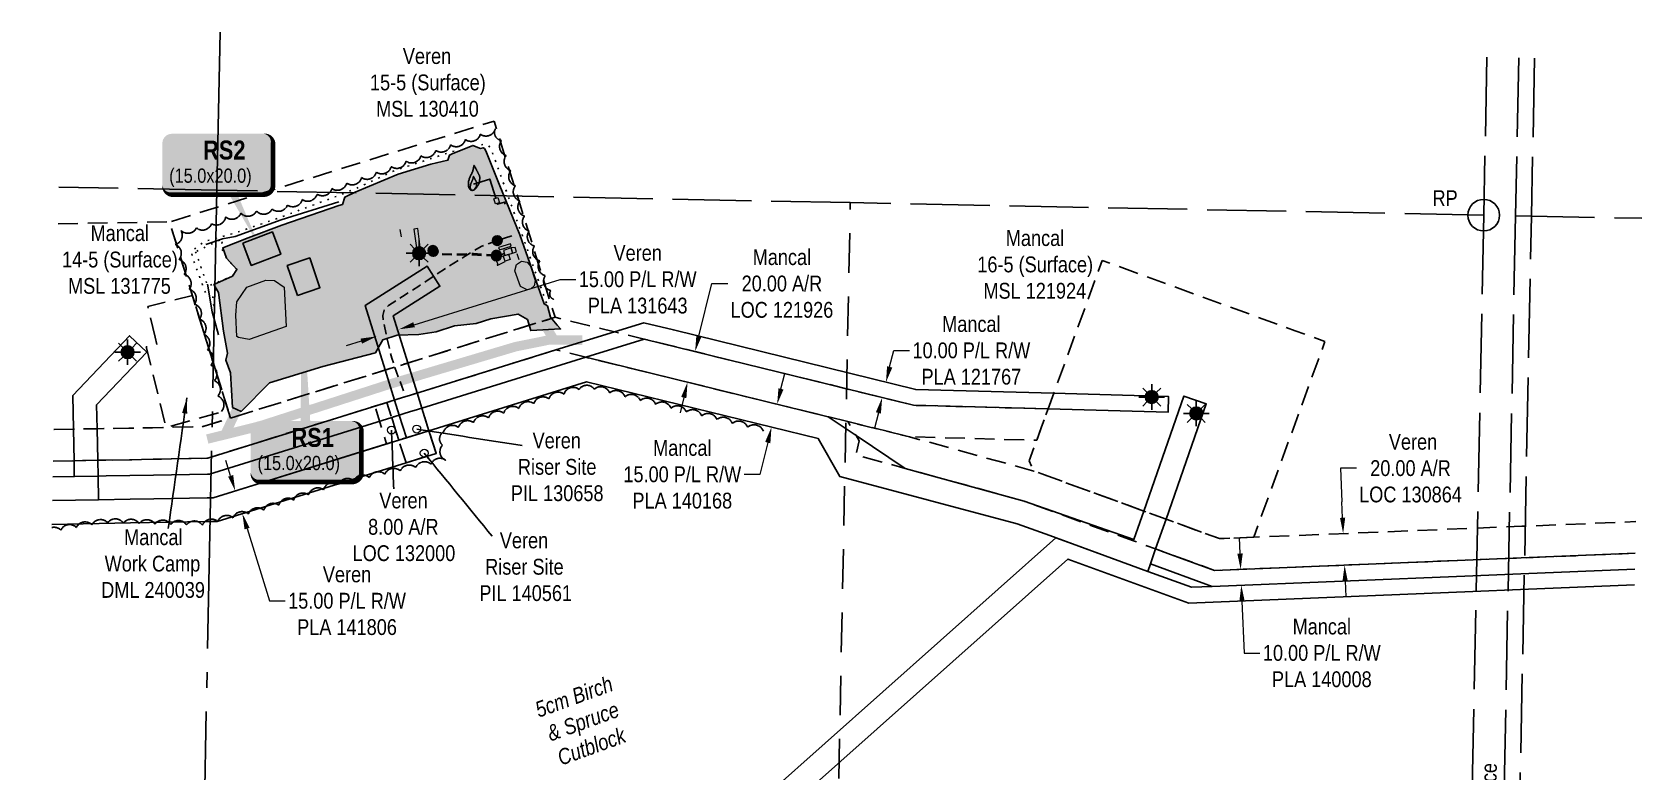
# Model space of a CAD drawing. Extents: x 408635 to 411391, y 6060272 to 6061391.
# Drawn here: x 408635 to 409653, y 6060923 to 6061391 of the extents above; entities that cross this region are included whole.
import ezdxf
from ezdxf.enums import TextEntityAlignment as Align

# ---------------------------------------------------------------- set-up
doc = ezdxf.new("R2010")
doc.units = 0
doc.header["$LTSCALE"] = 5
doc.header["$PDSIZE"] = 0.5
for name, pattern in [('0', [1, 1, 0]), ('foc-ACCESSROAD', [3.75, 2.5, -1.25]), ('foc-LSD', [8, 5, -3]), ('foc-QUARTERLINE', [33, 25, -3, 2, -3]), ('foc-TOPO', [1, 0.2, -0.8]), ('foc-UNSURVEYED', [12.5, 10, -2.5]), ('UG_PIPE', [1.875, 1.25, -0.625])]:
    doc.linetypes.add(name, pattern=pattern)
doc.layers.get('Defpoints').update_dxf_attribs({"color": 9})
for name, color, linetype in [('35', 37, 'Continuous'), ('AS-PIPE-UG', 44, 'UG_PIPE'), ('AS-ROADS', 254, 'Continuous'), ('AS-SYMBOL', 7, 'Continuous'), ('C-AR', 13, 'foc-ACCESSROAD'), ('C-RW', 13, 'Continuous'), ('C-WS', 13, 'foc-ACCESSROAD'), ('C-WS-S', 8, 'Continuous'), ('CG-NOTES', 7, 'Continuous'), ('F-AR', 190, 'foc-ACCESSROAD'), ('F-RW', 190, 'Continuous'), ('F-WS', 190, 'foc-ACCESSROAD'), ('F-WS-S', 8, 'Continuous'), ('L-ROAD-T', 7, 'Continuous'), ('L-SECQ', 8, 'foc-QUARTERLINE'), ('L-SECTION-LSD', 7, 'foc-LSD'), ('L-USEC', 7, 'foc-UNSURVEYED'), ('P-TEMP-BLOCKS', 250, 'Continuous'), ('P-TEMP-H', 41, 'Continuous'), ('P-TEMP_WORKSPACE', 46, 'Continuous'), ('T-BUSH', 110, '0'), ('T-BUSH-T', 110, 'Continuous'), ('T-GENERAL', 48, 'foc-TOPO'), ('T-LOW-AREA', 48, 'foc-TOPO'), ('T-SLOPE', 48, 'Continuous')]:
    doc.layers.add(name, color=color, linetype=linetype)
for name, color, linetype, lineweight in [('AS-GENERAL', 48, 'Continuous', 18), ('C-AR-T', 13, 'Continuous', 9), ('C-RW-T', 13, 'Continuous', 9), ('C-WS-T', 13, 'Continuous', 9), ('F-AR-T', 190, 'Continuous', 9), ('F-RW-T', 190, 'Continuous', 9), ('F-WS-T', 190, 'Continuous', 9)]:
    doc.layers.add(name, color=color, linetype=linetype, lineweight=lineweight)
doc.layers.add('AS-PIPE-AG', color=7, linetype='Continuous', true_color=0x7d00fa)
doc.styles.add('80', font='ARIALN.TTF', dxfattribs={"height": 10})
doc.styles.add('80CG', font='ARIALN.TTF', dxfattribs={"height": 10})
doc.styles.add('80L', font='ARIALN.TTF', dxfattribs={"height": 10})
doc.styles.add('BOLD', font='ARIALNB.TTF')
doc.dimstyles.new('Compass 5 000', dxfattribs={"dimscale": 5, "dimtxt": 9, "dimasz": 2, "dimexe": 0.2, "dimexo": 0.0625, "dimgap": 0.5, "dimtad": 0, "dimtih": 1, "dimtoh": 1, "dimzin": 0, "dimdsep": 46, "dimtxsty": '80CG', "dimcen": 0.1, "dimse1": 1, "dimse2": 1, "dimclrd": 256, "dimclrt": 256, "dimaunit": 1, "dimadec": 4, "dimazin": 0, "dimtfac": 0.06, "dimtofl": 0, "dimtmove": 0, "dimatfit": 1, "dimfxl": 0.2, "dimtolj": 1, "dimtzin": 0, "dimlwd": -1, "dimarcsym": 0})

# ---------------------------------------------------------------- blocks, each defined once
blk = doc.blocks.new('*D466')
at = {"layer": 'C-RW-T', "transparency": 16777216}
for p, q in [((408876.4, 6061206.3), (408968.7, 6061235)), ((408968.7, 6061235), (408978.7, 6061235)), ((408843, 6061195.9), (408833.5, 6061193))]:
    blk.add_line(p, q, dxfattribs=at)
for points in [[(408842.5, 6061197.5), (408843.5, 6061194.3), (408852.6, 6061198.9)], [(408875.9, 6061207.9), (408876.9, 6061204.7), (408866.9, 6061203.4)]]:
    blk.add_solid(points, dxfattribs=at)
at = {"layer": 'Defpoints', "color": 0, "transparency": 16777216}
for p in [(408866.9, 6061203.4), (408855.1, 6061190.8), (408869.4, 6061195.3)]:
    blk.add_point(p, dxfattribs=at)
at = {"layer": 'C-RW-T', "transparency": 16777216, "insert": (409017.8, 6061235), "char_height": 10, "attachment_point": 5, "style": '80CG'}
blk.add_mtext('\\A1;Veren\\P15.00 P/L R/W\\PPLA 131643', dxfattribs=at)
blk = doc.blocks.new('*D467')
at = {"layer": 'C-RW-T', "transparency": 16777216}
for p, q in [((408760.4, 6061110.7), (408757.4, 6061120.3)), ((408770.8, 6061077.3), (408784.9, 6061031.6)), ((408784.9, 6061031.6), (408794.9, 6061031.6))]:
    blk.add_line(p, q, dxfattribs=at)
for points in [[(408762, 6061111.2), (408758.8, 6061110.2), (408763.3, 6061101.2)], [(408772.4, 6061077.8), (408769.2, 6061076.8), (408767.8, 6061086.8)]]:
    blk.add_solid(points, dxfattribs=at)
at = {"layer": 'Defpoints', "color": 0, "transparency": 16777216}
for p in [(408778.2, 6061105.8), (408782.7, 6061091.5), (408767.8, 6061086.8)]:
    blk.add_point(p, dxfattribs=at)
at = {"layer": 'C-RW-T', "transparency": 16777216, "insert": (408834, 6061031.6), "char_height": 10, "attachment_point": 5, "style": '80CG'}
blk.add_mtext('\\A1;Veren\\P15.00 P/L R/W\\PPLA 141806', dxfattribs=at)
blk = doc.blocks.new('*D468')
at = {"layer": 'C-WS-T', "transparency": 16777216}
for p, q in [((409472.3, 6061115.5), (409462.3, 6061115.5)), ((409462.3, 6061115.5), (409463.1, 6061094.2)), ((409463.5, 6061084.2), (409463.1, 6061094.2)), ((409465.2, 6061044.2), (409465.6, 6061034.2))]:
    blk.add_line(p, q, dxfattribs=at)
for points in [[(409465.2, 6061084.2), (409461.9, 6061084.1), (409463.9, 6061074.2)], [(409466.8, 6061044.3), (409463.5, 6061044.1), (409464.8, 6061054.2)]]:
    blk.add_solid(points, dxfattribs=at)
at = {"layer": 'Defpoints', "color": 0, "transparency": 16777216}
for p in [(409463.9, 6061074.2), (409483.2, 6061075), (409484, 6061055)]:
    blk.add_point(p, dxfattribs=at)
at = {"layer": 'C-WS-T', "transparency": 16777216, "insert": (409506.5, 6061115.5), "char_height": 10, "attachment_point": 5, "style": '80CG'}
blk.add_mtext('\\A1;{\\fArial Narrow|b1|i0|c0|p34; }Veren\\P20.00 A/R\\PLOC 130864', dxfattribs=at)
blk = doc.blocks.new('*D477')
at = {"layer": 'Defpoints', "color": 0, "transparency": 16777216}
for p in [(409049.3, 6061169.9), (409139, 6061168.4), (409134.2, 6061149)]:
    blk.add_point(p, dxfattribs=at)
at = {"layer": 'F-AR-T', "transparency": 16777216}
for p, q in [((409056.5, 6061199), (409064.7, 6061232.3)), ((409064.7, 6061232.3), (409074.7, 6061232.3)), ((409046.9, 6061160.2), (409044.6, 6061150.5))]:
    blk.add_line(p, q, dxfattribs=at)
for points in [[(409054.9, 6061199.4), (409058.1, 6061198.6), (409054.1, 6061189.3)], [(409045.3, 6061160.6), (409048.6, 6061159.8), (409049.3, 6061169.9)]]:
    blk.add_solid(points, dxfattribs=at)
at = {"layer": 'F-AR-T', "transparency": 16777216, "insert": (409109, 6061232.3), "char_height": 10, "attachment_point": 5, "style": '80CG'}
blk.add_mtext('\\A1;Mancal\\P20.00 A/R\\PLOC 121926', dxfattribs=at)
blk = doc.blocks.new('*D478')
at = {"layer": 'Defpoints', "color": 0, "transparency": 16777216}
for p in [(409174.8, 6061169.9), (409184.3, 6061167.6), (409181.9, 6061157.9)]:
    blk.add_point(p, dxfattribs=at)
at = {"layer": 'F-AR-T', "transparency": 16777216}
for p, q in [((409177.1, 6061179.6), (409179.7, 6061190)), ((409179.7, 6061190), (409189.7, 6061190)), ((409170, 6061150.5), (409167.6, 6061140.8))]:
    blk.add_line(p, q, dxfattribs=at)
for points in [[(409175.5, 6061180), (409178.8, 6061179.2), (409174.8, 6061169.9)], [(409168.4, 6061150.9), (409171.6, 6061150.1), (409172.4, 6061160.2)]]:
    blk.add_solid(points, dxfattribs=at)
at = {"layer": 'F-AR-T', "transparency": 16777216, "insert": (409228.8, 6061190), "char_height": 10, "attachment_point": 5, "style": '80CG'}
blk.add_mtext('\\A1;Mancal\\P10.00 P/L R/W\\PPLA 121767', dxfattribs=at)
blk = doc.blocks.new('*D479')
at = {"layer": 'Defpoints', "color": 0, "transparency": 16777216}
for p in [(409422.4, 6061052.5), (409399.5, 6061041.5), (409422.8, 6061042.5)]:
    blk.add_point(p, dxfattribs=at)
at = {"layer": 'F-AR-T', "transparency": 16777216}
for p, q in [((409398.7, 6061061.5), (409398.3, 6061071.5)), ((409399.9, 6061031.5), (409401.3, 6060998.6)), ((409401.3, 6060998.6), (409411.3, 6060998.6))]:
    blk.add_line(p, q, dxfattribs=at)
for points in [[(409400.4, 6061061.6), (409397, 6061061.4), (409399.1, 6061051.5)], [(409401.6, 6061031.6), (409398.3, 6061031.5), (409399.5, 6061041.5)]]:
    blk.add_solid(points, dxfattribs=at)
at = {"layer": 'F-AR-T', "transparency": 16777216, "insert": (409450.4, 6060998.6), "char_height": 10, "attachment_point": 5, "style": '80CG'}
blk.add_mtext('\\A1;Mancal\\P10.00 P/L R/W\\PPLA 140008', dxfattribs=at)
blk = doc.blocks.new('*D507')
at = {"layer": 'Defpoints', "color": 0, "transparency": 16777216}
for p in [(409044.5, 6061171.1), (409041, 6061156.5), (409102.4, 6061141.5)]:
    blk.add_point(p, dxfattribs=at)
at = {"layer": 'F-RW-T', "transparency": 16777216}
for p, q in [((409108.4, 6061165.7), (409110.8, 6061175.4)), ((409100, 6061131.7), (409095.1, 6061111.6)), ((409095.1, 6061111.6), (409085.1, 6061111.6))]:
    blk.add_line(p, q, dxfattribs=at)
for points in [[(409106.8, 6061166.1), (409110, 6061165.3), (409106, 6061156)], [(409098.4, 6061132.1), (409101.7, 6061131.3), (409102.4, 6061141.5)]]:
    blk.add_solid(points, dxfattribs=at)
at = {"layer": 'F-RW-T', "transparency": 16777216, "insert": (409046, 6061111.6), "char_height": 10, "attachment_point": 5, "style": '80CG'}
blk.add_mtext('\\A1;Mancal\\P15.00 P/L R/W\\PPLA 140168', dxfattribs=at)
blk = doc.blocks.new('FLARE')
h = blk.add_hatch(color=255)
h.dxf.hatch_style = 1
h.paths.add_polyline_path([(0.16, 2.41, 0.114147), (0.13, 2.43), (0.11, 2.44, 0.261551), (0.01, 2.42), (0, 2.41, 0.131268), (-0.03, 2.37), (-0.04, 2.35, 0.041497), (-0.05, 2.33), (-0.05, 2.29, 0.015174), (-0.05, 2.29), (-0.06, 2.24, 0.004376), (-0.06, 2.24), (-0.07, 2.18), (-0.08, 2.11), (-0.09, 2.05), (-0.1, 1.98), (-0.12, 1.91), (-0.14, 1.83), (-0.17, 1.76), (-0.19, 1.68), (-0.22, 1.61), (-0.26, 1.53), (-0.29, 1.46), (-0.32, 1.39), (-0.36, 1.32), (-0.39, 1.25, 0.000505), (-0.39, 1.25), (-0.43, 1.18, 0.002398), (-0.43, 1.18), (-0.46, 1.1, 0.004177), (-0.46, 1.1), (-0.5, 1.03, 0.005735), (-0.5, 1.03), (-0.53, 0.95, 0.006994), (-0.53, 0.95), (-0.56, 0.87, 0.00791), (-0.57, 0.87), (-0.6, 0.78, 0.008323), (-0.6, 0.78), (-0.63, 0.69, 0.008095), (-0.63, 0.68), (-0.66, 0.59, 0.008067), (-0.66, 0.59), (-0.68, 0.49, 0.008387), (-0.68, 0.49), (-0.7, 0.39, 0.009056), (-0.71, 0.38), (-0.72, 0.28, 0.010123), (-0.72, 0.28), (-0.74, 0.18, 0.011689), (-0.74, 0.18), (-0.75, 0.08, 0.013925), (-0.75, 0.08), (-0.75, -0.02, 0.016488), (-0.75, -0.02), (-0.75, -0.11, 0.017255), (-0.75, -0.12), (-0.74, -0.2, 0.01735), (-0.74, -0.2), (-0.73, -0.28, 0.017311), (-0.73, -0.29), (-0.71, -0.36, 0.01715), (-0.71, -0.36), (-0.69, -0.43, 0.016886), (-0.69, -0.44), (-0.66, -0.5, 0.016546), (-0.66, -0.5), (-0.63, -0.56, 0.016164), (-0.63, -0.56), (-0.6, -0.61, 0.016329), (-0.6, -0.62), (-0.57, -0.66, 0.018828), (-0.57, -0.67), (-0.54, -0.71, 0.022087), (-0.53, -0.71), (-0.5, -0.75, 0.025345), (-0.49, -0.76), (-0.46, -0.78, 0.028234), (-0.45, -0.79), (-0.42, -0.82, 0.030298), (-0.41, -0.82), (-0.37, -0.84, 0.031129), (-0.36, -0.85), (-0.32, -0.86, 0.030544), (-0.31, -0.87), (-0.27, -0.88, 0.028465), (-0.26, -0.88), (-0.22, -0.89, 0.025311), (-0.21, -0.89), (-0.16, -0.89, 0.02283), (-0.15, -0.89), (-0.11, -0.89, 0.021226), (-0.1, -0.89), (-0.05, -0.88, 0.020401), (-0.04, -0.88), (0, -0.87, 0.020299), (0.01, -0.87), (0.05, -0.85, 0.020911), (0.06, -0.85), (0.11, -0.83, 0.022277), (0.11, -0.83), (0.15, -0.81, 0.023712), (0.16, -0.8), (0.2, -0.78, 0.022408), (0.21, -0.78), (0.24, -0.75, 0.01993), (0.25, -0.74), (0.28, -0.72, 0.017146), (0.28, -0.71), (0.31, -0.68, 0.014211), (0.32, -0.68), (0.35, -0.64, 0.011221), (0.35, -0.64), (0.37, -0.61, 0.008212), (0.38, -0.61), (0.4, -0.57, 0.005172), (0.4, -0.57), (0.42, -0.54, 0.002523), (0.43, -0.54), (0.45, -0.5, 0.001671), (0.45, -0.5), (0.47, -0.47, 0.001229), (0.47, -0.47), (0.49, -0.44, 0.00075), (0.49, -0.44), (0.51, -0.41, 0.00026), (0.51, -0.41), (0.54, -0.37), (0.56, -0.34), (0.58, -0.3), (0.61, -0.27), (0.63, -0.23, 0.001311), (0.63, -0.23), (0.66, -0.19, 0.003726), (0.66, -0.19), (0.69, -0.15, 0.006065), (0.69, -0.14), (0.72, -0.1, 0.008452), (0.72, -0.1), (0.74, -0.05, 0.010991), (0.75, -0.05), (0.77, 0, 0.013767), (0.77, 0), (0.79, 0.05, 0.016839), (0.8, 0.05), (0.81, 0.1, 0.019104), (0.82, 0.11), (0.83, 0.15, 0.016987), (0.83, 0.16), (0.84, 0.21, 0.013636), (0.84, 0.21), (0.85, 0.26, 0.010244), (0.85, 0.27), (0.86, 0.31, 0.006846), (0.86, 0.32), (0.86, 0.37, 0.003419), (0.86, 0.37), (0.86, 0.41), (0.87, 0.46), (0.87, 0.5), (0.88, 0.54), (0.88, 0.59), (0.89, 0.63, 0.001278), (0.89, 0.63), (0.89, 0.67, 0.004735), (0.89, 0.67), (0.9, 0.71, 0.008354), (0.9, 0.72), (0.9, 0.76, 0.012059), (0.9, 0.76), (0.9, 0.8, 0.015712), (0.9, 0.81), (0.9, 0.85, 0.018457), (0.9, 0.85), (0.9, 0.89, 0.018102), (0.9, 0.9), (0.89, 0.94, 0.016533), (0.89, 0.95), (0.88, 0.99, 0.014576), (0.88, 0.99), (0.87, 1.03, 0.012435), (0.86, 1.04), (0.85, 1.08, 0.010283), (0.85, 1.09), (0.83, 1.13, 0.00824), (0.83, 1.13), (0.81, 1.18, 0.00638), (0.81, 1.18), (0.78, 1.23, 0.004735), (0.78, 1.23), (0.76, 1.29, 0.003388), (0.75, 1.29), (0.73, 1.34, 0.002345), (0.73, 1.34), (0.7, 1.4, 0.001492), (0.7, 1.4), (0.67, 1.46, 0.000746), (0.67, 1.46), (0.63, 1.51), (0.6, 1.57), (0.57, 1.62), (0.55, 1.68), (0.52, 1.73), (0.49, 1.78), (0.47, 1.83), (0.45, 1.87), (0.42, 1.92), (0.4, 1.97), (0.38, 2.02), (0.35, 2.08, 0.000332), (0.35, 2.08), (0.33, 2.13, 0.001849), (0.33, 2.13), (0.3, 2.19, 0.0038), (0.3, 2.19), (0.27, 2.24, 0.006473), (0.27, 2.24), (0.25, 2.29, 0.010865), (0.24, 2.3), (0.22, 2.34, 0.019524), (0.22, 2.34), (0.19, 2.38, 0.041077), (0.18, 2.39)])
at = {"color": 13, "flags": 128}
for points in [[(0.11, -0.72), (0.07, -0.74), (0.03, -0.76), (-0.02, -0.77), (-0.07, -0.78), (-0.11, -0.79), (-0.16, -0.79), (-0.2, -0.79), (-0.25, -0.78), (-0.29, -0.77), (-0.32, -0.76), (-0.36, -0.74), (-0.4, -0.71), (-0.43, -0.68), (-0.46, -0.65), (-0.49, -0.61), (-0.52, -0.56), (-0.54, -0.51), (-0.57, -0.46), (-0.59, -0.4), (-0.61, -0.33), (-0.63, -0.26), (-0.64, -0.19), (-0.65, -0.11), (-0.65, -0.02), (-0.65, 0.07), (-0.64, 0.17), (-0.63, 0.27), (-0.61, 0.36), (-0.58, 0.46), (-0.56, 0.56), (-0.53, 0.66), (-0.5, 0.75), (-0.47, 0.83), (-0.44, 0.91), (-0.41, 0.99), (-0.37, 1.06), (-0.34, 1.13), (-0.3, 1.2), (-0.27, 1.27), (-0.23, 1.34), (-0.2, 1.42), (-0.16, 1.49), (-0.13, 1.57), (-0.1, 1.65), (-0.07, 1.73), (-0.04, 1.8), (-0.02, 1.88), (0, 1.96), (0.01, 2.03), (0.02, 2.1), (0.03, 2.17), (0.04, 2.22), (0.05, 2.27), (0.05, 2.31), (0.06, 2.34), (0.08, 2.35), (0.09, 2.34), (0.11, 2.32), (0.13, 2.29), (0.16, 2.25), (0.18, 2.2), (0.21, 2.14), (0.24, 2.09), (0.26, 2.03), (0.29, 1.98), (0.31, 1.93), (0.33, 1.88), (0.36, 1.83), (0.38, 1.78), (0.41, 1.73), (0.43, 1.68), (0.46, 1.63), (0.49, 1.58), (0.52, 1.52), (0.55, 1.47), (0.58, 1.41), (0.61, 1.35), (0.64, 1.3), (0.67, 1.24), (0.69, 1.19), (0.72, 1.14), (0.74, 1.09), (0.75, 1.05), (0.77, 1), (0.78, 0.96), (0.79, 0.92), (0.8, 0.88), (0.8, 0.84), (0.8, 0.8), (0.8, 0.76), (0.8, 0.72), (0.79, 0.68), (0.79, 0.64), (0.78, 0.6), (0.78, 0.56), (0.77, 0.51), (0.77, 0.47), (0.76, 0.42), (0.76, 0.37), (0.76, 0.33), (0.75, 0.28), (0.74, 0.23), (0.73, 0.18), (0.72, 0.13), (0.7, 0.09), (0.68, 0.04), (0.66, 0), (0.63, -0.05), (0.61, -0.09), (0.58, -0.13), (0.55, -0.17), (0.53, -0.21), (0.5, -0.25), (0.48, -0.28), (0.45, -0.32), (0.43, -0.35), (0.41, -0.38), (0.39, -0.42), (0.37, -0.45), (0.34, -0.48), (0.32, -0.51), (0.3, -0.55), (0.27, -0.58), (0.24, -0.61), (0.21, -0.64), (0.18, -0.67), (0.15, -0.7)], [(0.02, -0.75), (-0.01, -0.76), (-0.03, -0.77), (-0.05, -0.78), (-0.08, -0.78), (-0.11, -0.79), (-0.13, -0.79), (-0.16, -0.79), (-0.18, -0.78), (-0.2, -0.78), (-0.23, -0.77), (-0.25, -0.76), (-0.26, -0.74), (-0.28, -0.73), (-0.3, -0.71), (-0.32, -0.69), (-0.33, -0.66), (-0.35, -0.63), (-0.36, -0.6), (-0.37, -0.57), (-0.39, -0.53), (-0.4, -0.49), (-0.4, -0.45), (-0.41, -0.41), (-0.41, -0.36), (-0.41, -0.31), (-0.4, -0.25), (-0.39, -0.2), (-0.38, -0.14), (-0.37, -0.09), (-0.36, -0.03), (-0.34, 0.02), (-0.32, 0.07), (-0.31, 0.12), (-0.29, 0.16), (-0.27, 0.21), (-0.25, 0.25), (-0.23, 0.29), (-0.21, 0.33), (-0.19, 0.37), (-0.17, 0.41), (-0.15, 0.45), (-0.14, 0.49), (-0.12, 0.53), (-0.1, 0.58), (-0.08, 0.62), (-0.07, 0.66), (-0.06, 0.71), (-0.05, 0.75), (-0.04, 0.79), (-0.03, 0.83), (-0.03, 0.87), (-0.02, 0.9), (-0.02, 0.93), (-0.01, 0.95), (-0.01, 0.96), (0, 0.97), (0.01, 0.96), (0.02, 0.95), (0.03, 0.94), (0.04, 0.91), (0.06, 0.88), (0.07, 0.86), (0.09, 0.82), (0.1, 0.79), (0.12, 0.76), (0.13, 0.74), (0.14, 0.71), (0.16, 0.68), (0.17, 0.65), (0.18, 0.63), (0.2, 0.6), (0.21, 0.57), (0.23, 0.54), (0.25, 0.51), (0.26, 0.47), (0.28, 0.44), (0.3, 0.41), (0.31, 0.38), (0.33, 0.35), (0.34, 0.32), (0.36, 0.29), (0.37, 0.27), (0.38, 0.24), (0.39, 0.22), (0.39, 0.19), (0.4, 0.17), (0.4, 0.15), (0.41, 0.13), (0.41, 0.1), (0.41, 0.08), (0.4, 0.06), (0.4, 0.04), (0.4, 0.01), (0.39, -0.01), (0.39, -0.03), (0.39, -0.06), (0.39, -0.08), (0.38, -0.11), (0.38, -0.14), (0.38, -0.16), (0.38, -0.19), (0.37, -0.22), (0.37, -0.24), (0.36, -0.27), (0.35, -0.3), (0.34, -0.32), (0.32, -0.35), (0.31, -0.37), (0.3, -0.4), (0.28, -0.42), (0.27, -0.44), (0.25, -0.46), (0.24, -0.48), (0.22, -0.5), (0.21, -0.52), (0.2, -0.54), (0.19, -0.56), (0.17, -0.58), (0.16, -0.6), (0.15, -0.61), (0.14, -0.63), (0.12, -0.65), (0.11, -0.67), (0.09, -0.69), (0.08, -0.7), (0.06, -0.72), (0.04, -0.74)]]:
    blk.add_lwpolyline(points, close=True, dxfattribs=at)
blk = doc.blocks.new('RISER')
h = blk.add_hatch(color=255)
h.dxf.hatch_style = 1
edge = h.paths.add_edge_path()
edge.add_arc((0, 0), 0.7, 0, 360)
blk.add_hatch(color=13).paths.add_polyline_path([(0.58, -0.15), (-0.58, -0.15, 0.774597)])
at = {"color": 13}
blk.add_line((-0.58, -0.15), (0.58, -0.15), dxfattribs=at)
blk.add_circle((0, 0), 0.6, dxfattribs=at)
blk = doc.blocks.new('GAS')
h = blk.add_hatch(color=255)
h.dxf.hatch_style = 1
edge = h.paths.add_edge_path()
edge.add_arc((0, 0), 0.9, 0, 360)
for p, q in [((-0.81, 0), (-1.62, 0)), ((-0.57, 0.57), (-1.14, 1.14)), ((0, 0.81), (0, 1.62)), ((0.57, 0.57), (1.14, 1.14)), ((1.62, 0), (0.81, 0)), ((-0.57, -0.57), (-1.14, -1.14)), ((0, -0.81), (0, -1.62)), ((1.14, -1.14), (0.57, -0.57))]:
    blk.add_line(p, q)
blk.add_circle((0, 0), 0.8)
blk = doc.blocks.new('RP')
at = {"layer": '35', "color": 3}
blk.add_circle((0, 0), 10, dxfattribs=at)
at = {"layer": '35', "color": 3, "style": '80'}
blk.add_attdef('RP_001', (-32.4, 5.8), '', height=10, dxfattribs=at)
blk = doc.blocks.new('*U590')
at = {"true_color": 0xff8aff}
h = blk.add_hatch(color=211, dxfattribs=at)
edge = h.paths.add_edge_path()
edge.add_line((-29, -20), (29, -20))
edge.add_arc((29, -14), 6, 270, 360)
edge.add_line((35, -14), (35, 12.5))
edge.add_arc((29, 12.5), 6, 0, 90)
edge.add_line((29, 18.5), (-29, 18.5))
edge.add_arc((-29, 12.5), 6, 90, 180)
edge.add_line((-35, 12.5), (-35, -14))
edge.add_arc((-29, -14), 6, 180, 270)
at = {"flags": 128}
blk.add_lwpolyline([(-2.5, 102, 0, 7.5, 0), (0, 0, 0, 0, 0)], format="xyseb", dxfattribs=at)
at = {"color": 250, "flags": 128}
blk.add_lwpolyline([(-29, -20, 3, 3, 0), (29, -20, 3, 3, 0.414214), (35, -14, 3, 3, 0), (35, 12.5, 3, 0, 0.414214), (29, 18.5, 0, 0, 0), (-29, 18.5, 0, 0, 0.414214), (-35, 12.5, 0, 0, 0), (-35, -14, 0, 3, 0.414214)], format="xyseb", close=True, dxfattribs=at)
at = {"color": 250}
for tag, p, height, style in [('TEMP_AREA_W1_001', (-9.2, 2.2), 12, 'BOLD'), ('ENTER_TEXT_001', (-30.7, -12.5), 9, '80')]:
    blk.add_attdef(tag, p, '', height=height, dxfattribs=dict(at, style=style))
blk = doc.blocks.new('*U591')
at = {"true_color": 0xff8aff}
h = blk.add_hatch(color=211, dxfattribs=at)
edge = h.paths.add_edge_path()
edge.add_line((-29, -20), (29, -20))
edge.add_arc((29, -14), 6, 270, 360)
edge.add_line((35, -14), (35, 12.5))
edge.add_arc((29, 12.5), 6, 0, 90)
edge.add_line((29, 18.5), (-29, 18.5))
edge.add_arc((-29, 12.5), 6, 90, 180)
edge.add_line((-35, 12.5), (-35, -14))
edge.add_arc((-29, -14), 6, 180, 270)
at = {"color": 250, "flags": 128}
blk.add_lwpolyline([(-29, -20, 3, 3, 0), (29, -20, 3, 3, 0.414214), (35, -14, 3, 3, 0), (35, 12.5, 3, 0, 0.414214), (29, 18.5, 0, 0, 0), (-29, 18.5, 0, 0, 0.414214), (-35, 12.5, 0, 0, 0), (-35, -14, 0, 3, 0.414214)], format="xyseb", close=True, dxfattribs=at)
at = {"flags": 128}
blk.add_lwpolyline([(27, -54, 0, 7.5, 0), (0, 0, 0, 0, 0)], format="xyseb", dxfattribs=at)
at = {"color": 250}
for tag, p, height, style in [('TEMP_AREA_W1_001', (-9.2, 2.2), 12, 'BOLD'), ('ENTER_TEXT_001', (-30.7, -12.5), 9, '80')]:
    blk.add_attdef(tag, p, '', height=height, dxfattribs=dict(at, style=style))

msp = doc.modelspace()

# ---------------------------------------------------------------- hatches: boundary and pattern name
at = {"layer": 'AS-ROADS'}
h = msp.add_hatch(color=256, dxfattribs=at)
h.dxf.hatch_style = 1
h.paths.add_polyline_path([(408792.83, 6061269.314), (408771.451, 6061261.206), (408755.406, 6061255.014), (408757.752, 6061248.333), (408764.353, 6061241.289), (408761.544, 6061237.075), (408749.784, 6061231.735), (408752.78, 6061226.711), (408755.837, 6061202.283), (408758.435, 6061188.319), (408757.399, 6061183.897), (408760.401, 6061175.949), (408761.617, 6061153.99), (408767.045, 6061151.438), (408784.882, 6061169.532), (408818.614, 6061179.881), (408851.959, 6061188.602), (408854.136, 6061192.273), (408856.609, 6061196.624), (408865.708, 6061199.697), (408879.383, 6061200.14), (408890.396, 6061201.835), (408901.937, 6061205.567), (408915.565, 6061207.083), (408924.997, 6061210.114), (408942.197, 6061212.986), (408948.128, 6061209.514), (408950.155, 6061202.579), (408969.089, 6061203.675), (408966.907, 6061206.086), (408962.66, 6061211.015), (408960.791, 6061218.161), (408958.623, 6061219.404), (408943.227, 6061263.098), (408930.287, 6061295.123), (408923.416, 6061312.184), (408921.75, 6061316.204), (408920.823, 6061317.777), (408919.998, 6061318.199), (408918.422, 6061317.825), (408913.462, 6061319.768), (408900.408, 6061314.331), (408898.843, 6061313.577), (408897.836, 6061310.369), (408887.068, 6061307.783), (408866.296, 6061301.63), (408839.069, 6061290.057), (408832.58, 6061286.981), (408831.091, 6061282.394), (408828.714, 6061281.817)])
at = {"layer": 'P-TEMP-H'}
h = msp.add_hatch(color=256, dxfattribs=at)
h.dxf.hatch_style = 1
h.paths.add_polyline_path([(408768.091, 6061257.982), (408773.375, 6061243.855), (408792.1, 6061250.858), (408786.816, 6061264.985)])
h = msp.add_hatch(color=256, dxfattribs=at)
h.dxf.hatch_style = 1
h.paths.add_polyline_path([(408802.682, 6061224.821), (408796.244, 6061243.747), (408810.439, 6061248.576), (408816.877, 6061229.649)])

# ---------------------------------------------------------------- linework, layer by layer
at = {"layer": 'AS-GENERAL', "flags": 128}
for points in [[(408930.343, 6061283.49), (408927.938, 6061282.695), (408926.877, 6061285.959), (408929.3, 6061286.769), (408930.343, 6061283.49)], [(408867.479, 6061266.584), (408868.141, 6061261.816)], [(408878.728, 6061267.152), (408876.259, 6061266.831), (408877.855, 6061254.919), (408880.266, 6061255.267), (408878.728, 6061267.152)], [(408937.71, 6061254.858), (408932.867, 6061253.333), (408933.829, 6061250.104), (408938.71, 6061251.643), (408937.71, 6061254.858)], [(408938.71, 6061251.643), (408941.117, 6061252.387), (408940.291, 6061255.236), (408937.71, 6061254.858), (408938.71, 6061251.643)], [(408941.412, 6061251.301), (408942.613, 6061247.533)], [(408940.149, 6061240.476), (408941.158, 6061244.441), (408944.347, 6061246.446), (408947.809, 6061245.848), (408949.986, 6061243.287), (408952.933, 6061234.23), (408952.354, 6061230.876), (408950.268, 6061228.967), (408947.916, 6061228.307), (408943.682, 6061230.466), (408940.149, 6061240.476)]]:
    msp.add_lwpolyline(points, dxfattribs=at)
for points in [[(408932.907, 6061249.848), (408927.779, 6061247.679), (408929.155, 6061245.044), (408928.875, 6061243.957), (408929.4, 6061244.05), (408934.008, 6061246.378), (408933.997, 6061246.443), (408932.836, 6061249.252)], [(408930.314, 6061253.591), (408937.863, 6061255.993), (408937.366, 6061257.541), (408929.844, 6061255.166)], [(408936.08, 6061250.851), (408937.215, 6061247.557), (408933.997, 6061246.443), (408932.836, 6061249.252), (408932.907, 6061249.848), (408933.829, 6061250.104)], [(408795.575, 6061205.232), (408772.198, 6061196.934), (408765.387, 6061198.135), (408764.378, 6061198.857), (408763.654, 6061212.431), (408764.211, 6061220.759), (408770.726, 6061230.065), (408782.62, 6061234.532), (408788.053, 6061234.313), (408794.222, 6061230.018)]]:
    msp.add_lwpolyline(points, close=True, dxfattribs=at)
at = {"layer": 'AS-PIPE-AG', "flags": 128}
for points in [[(408928.015, 6061286.359), (408924.206, 6061298.384), (408913.962, 6061295.23)], [(408933.947, 6061282.509), (408933.517, 6061283.9), (408929.129, 6061282.466), (408928.862, 6061283.044)], [(408928.989, 6061259.503), (408938.227, 6061262.461)], [(408928.399, 6061249.706), (408933.626, 6061251.423)], [(408928.4, 6061250.308), (408930.073, 6061250.919)]]:
    msp.add_lwpolyline(points, dxfattribs=at)
at = {"layer": 'AS-PIPE-UG', "flags": 128}
for points in [[(408929.094, 6061259.532), (408918.859, 6061255.867), (408908.621, 6061249.616), (408897.757, 6061242.796), (408890.624, 6061238.238), (408879.345, 6061230.774), (408869.04, 6061224.064), (408860.207, 6061218.468), (408857.423, 6061215.55), (408856.682, 6061212.125), (408856.767, 6061209.42), (408859.297, 6061197.902), (408862.291, 6061185.099), (408865.213, 6061176.286), (408870.357, 6061163.126)], [(408888.298, 6061253.363), (408886.524, 6061253.078)], [(408928.41, 6061250.35), (408913.895, 6061251.294), (408903.403, 6061250.899), (408894.127, 6061251.128), (408888.302, 6061253.313)], [(408928.435, 6061249.699), (408913.834, 6061250.436), (408903.192, 6061250.486), (408893.884, 6061250.689), (408888.541, 6061252.692)]]:
    msp.add_lwpolyline(points, dxfattribs=at)
at = {"layer": 'AS-ROADS', "flags": 128}
msp.add_lwpolyline([(408792.83, 6061269.314), (408771.451, 6061261.206), (408755.406, 6061255.014), (408757.752, 6061248.333), (408764.353, 6061241.289), (408761.544, 6061237.075), (408749.784, 6061231.735), (408752.78, 6061226.711), (408755.837, 6061202.283), (408758.435, 6061188.319), (408757.399, 6061183.897), (408760.401, 6061175.949), (408761.617, 6061153.99), (408767.045, 6061151.438), (408784.882, 6061169.532), (408818.614, 6061179.881), (408851.959, 6061188.602), (408854.136, 6061192.273), (408856.609, 6061196.624), (408865.708, 6061199.697), (408879.383, 6061200.14), (408890.396, 6061201.835), (408901.937, 6061205.567), (408915.565, 6061207.083), (408924.997, 6061210.114), (408942.197, 6061212.986), (408948.128, 6061209.514), (408950.155, 6061202.579), (408969.089, 6061203.675), (408966.907, 6061206.086), (408962.66, 6061211.015), (408960.791, 6061218.161), (408958.623, 6061219.404), (408943.227, 6061263.098), (408930.287, 6061295.123), (408923.416, 6061312.184), (408921.75, 6061316.204), (408920.823, 6061317.777), (408919.998, 6061318.199), (408918.422, 6061317.825), (408913.462, 6061319.768), (408900.408, 6061314.331), (408898.843, 6061313.577), (408897.836, 6061310.369), (408887.068, 6061307.783), (408866.296, 6061301.63), (408839.069, 6061290.057), (408832.58, 6061286.981), (408831.091, 6061282.394), (408828.714, 6061281.817)], close=True, dxfattribs=at)
at = {"layer": 'AS-ROADS', "const_width": 5.997, "flags": 128}
for points in [[(408964.625, 6061197.075), (408954.38, 6061213.898)], [(408745.604, 6061133.952), (408778.623, 6061142.125), (408860.307, 6061168.478), (408940.751, 6061192.436), (408962.105, 6061196.724), (408982.801, 6061196.504)], [(408756.609, 6061136.297), (408764.331, 6061152.714)]]:
    msp.add_lwpolyline(points, dxfattribs=at)
at = {"layer": 'C-AR', "flags": 128}
msp.add_lwpolyline([(408866.681, 6061133.279), (408859.043, 6061130.901), (408854.59, 6061145.227), (408851.63, 6061154.769), (408859.266, 6061157.142), (408862.232, 6061147.6), (408866.681, 6061133.279)], close=True, dxfattribs=at)
msp.add_lwpolyline([(409648.521, 6061061.693), (409576.4, 6061058.752), (409546.208, 6061057.521), (409382.618, 6061050.851), (409354.725, 6061061.007), (409345.326, 6061064.428), (409331.232, 6061069.56), (409262.274, 6061094.667), (409187.042, 6061115.379), (409155.761, 6061123.991), (409157.954, 6061132.901), (409155.954, 6061136.206), (409150.648, 6061144.972), (409189.583, 6061135.4), (409268.335, 6061113.727), (409337.818, 6061088.434), (409351.912, 6061083.303), (409361.31, 6061079.881), (409385.748, 6061070.986), (409546.608, 6061077.545), (409576.801, 6061078.776), (409648.921, 6061081.717)], dxfattribs=at)
at = {"layer": 'C-RW'}
msp.add_lwpolyline([(408880.999, 6061137.729), (408871.507, 6061134.78), (408867.058, 6061149.101), (408864.092, 6061158.647), (408858.154, 6061177.759), (408845.502, 6061218.484), (408884.758, 6061243.33), (408892.776, 6061230.66), (408863.229, 6061211.96), (408872.474, 6061182.214), (408878.415, 6061163.097), (408881.335, 6061153.546), (408885.785, 6061139.216), (408880.999, 6061137.729)], close=True, dxfattribs=at)
for points in [[(408647.731, 6061094.983), (408676.801, 6061095.52), (408696.869, 6061095.887), (408711.865, 6061096.162), (408745.493, 6061096.78), (408749.442, 6061096.853), (408859.042, 6061130.904), (408866.681, 6061133.28), (408871.507, 6061134.78), (408880.999, 6061137.729), (408885.775, 6061139.212), (408890.388, 6061124.885), (408871.296, 6061118.954), (408751.853, 6061081.896), (408745.191, 6061081.773), (408697.145, 6061080.89), (408647.428, 6061079.977)], [(408635.156, 6060471.696), (408637.719, 6060473.508), (408649.998, 6060482.185), (408654.325, 6060485.244), (408664.69, 6060492.451), (408681.11, 6060504.174), (408693.398, 6060512.858), (408691.996, 6060514.543), (408690.19, 6060516.712), (408706.061, 6060527.927), (408706.184, 6060528.695), (408712.224, 6060563.813), (408735.153, 6060584.229), (409282.299, 6061071.415), (409290.507, 6061068.426), (409340.385, 6061050.266), (409367.91, 6061040.244), (409381.052, 6061040.78), (409546.008, 6061047.505), (409576.2, 6061048.737), (409648.32, 6061051.677)], [(409648.12, 6061041.662), (409576, 6061038.721), (409545.807, 6061037.49), (409366.345, 6061030.172), (409289.819, 6061058.035), (408734.741, 6060563.787), (408726.113, 6060556.104), (408719.787, 6060519.268), (408716.194, 6060516.728), (408699.816, 6060505.147), (408687.531, 6060496.46), (408681.398, 6060492.122), (408671.15, 6060484.878), (408660.748, 6060477.522), (408656.424, 6060474.464), (408644.148, 6060465.783), (408634.904, 6060459.247)]]:
    msp.add_lwpolyline(points, dxfattribs=at)
at = {"layer": 'C-WS', "flags": 128}
for points in [[(408760.315, 6061147.196), (408721.749, 6061271.312), (408926.986, 6061335.059), (408965.545, 6061210.967)], [(408880.999, 6061137.729), (408866.681, 6061133.279), (408862.232, 6061147.6), (408869.391, 6061149.826), (408874.164, 6061151.309), (408876.548, 6061152.05), (408881.323, 6061153.534), (408885.773, 6061139.212), (408880.999, 6061137.729)], [(408871.296, 6061118.954), (408866.681, 6061133.28), (408880.999, 6061137.729), (408885.773, 6061139.212), (408890.388, 6061124.885), (408871.296, 6061118.954)]]:
    msp.add_lwpolyline(points, close=True, dxfattribs=at)
at = {"layer": 'F-AR', "flags": 128}
msp.add_lwpolyline([(408648.639, 6061139.993), (408660.993, 6061140.22), (408675.955, 6061140.495), (408681.042, 6061140.589), (408696.04, 6061140.864), (408711.036, 6061141.14), (408742.211, 6061141.714), (408746.426, 6061143.023), (408760.311, 6061147.21), (408760.311, 6061147.21), (408965.541, 6061210.981), (409003.096, 6061201.836), (409021.902, 6061197.212), (409192.274, 6061155.327), (409277.317, 6061153.007), (409273.215, 6061141.735), (409270.11, 6061133.205), (409189.584, 6061135.401), (409150.648, 6061144.973), (409138.33, 6061148.003), (408984.913, 6061185.72), (408966.105, 6061190.343), (408873.581, 6061161.595), (408871.197, 6061160.855), (408866.425, 6061159.372), (408859.264, 6061157.147), (408746.001, 6061121.958), (408745.424, 6061121.778), (408711.404, 6061121.152), (408696.408, 6061120.877), (408681.41, 6061120.601), (408676.324, 6061120.507), (408661.353, 6061120.232), (408648.235, 6061119.991)], dxfattribs=at)
at = {"layer": 'F-RW', "flags": 128}
msp.add_lwpolyline([(408648.033, 6061109.993), (408661.533, 6061110.245), (408661.353, 6061120.231), (408660.993, 6061140.22), (408660.608, 6061161.555), (408696.491, 6061199.284), (408707.331, 6061188.973), (408675.674, 6061155.689), (408675.955, 6061140.495), (408676.324, 6061120.507), (408676.527, 6061110.511), (408676.801, 6061095.523), (408647.731, 6061094.984)], dxfattribs=at)
at = {"layer": 'F-RW'}
for points in [[(408648.235, 6061119.99), (408661.353, 6061120.231), (408676.324, 6061120.507), (408681.41, 6061120.6), (408696.408, 6061120.876), (408711.404, 6061121.152), (408745.424, 6061121.778), (408746.001, 6061121.958), (408859.264, 6061157.147), (408866.425, 6061159.372), (408871.197, 6061160.854), (408873.581, 6061161.595), (408966.105, 6061190.342), (409003.096, 6061201.836), (409021.59, 6061207.583), (409040.397, 6061202.959), (409193.618, 6061165.289), (409280.921, 6061162.908), (409353.429, 6061160.932), (409353.156, 6061150.941), (409277.317, 6061153.007), (409192.274, 6061155.326), (409021.902, 6061197.212), (408984.913, 6061185.72), (408881.323, 6061153.534), (408876.548, 6061152.05), (408874.164, 6061151.31), (408869.391, 6061149.826), (408862.232, 6061147.602), (408747.031, 6061111.81), (408745.796, 6061111.788), (408711.588, 6061111.163), (408696.593, 6061110.889), (408681.595, 6061110.615), (408676.535, 6061110.515), (408661.533, 6061110.24), (408648.033, 6061109.99)], [(409648.32, 6061051.677), (409576.2, 6061048.737), (409546.008, 6061047.505), (409381.052, 6061040.78), (409342.032, 6061054.986), (409345.326, 6061064.428), (409354.725, 6061061.007), (409382.618, 6061050.851), (409546.208, 6061057.521), (409576.4, 6061058.752), (409648.521, 6061061.693)]]:
    msp.add_lwpolyline(points, dxfattribs=at)
msp.add_lwpolyline([(408984.913, 6061185.72), (409138.323, 6061148.009), (409155.954, 6061136.206), (409187.042, 6061115.379), (409262.274, 6061094.667), (409331.557, 6061070.492), (409337.818, 6061088.434), (409363.197, 6061161.169), (409377.358, 6061156.228), (409351.912, 6061083.303), (409345.326, 6061064.428), (409342.032, 6061054.986), (409340.385, 6061050.266), (409278.323, 6061072.862), (409257.71, 6061080.367), (409145.644, 6061110.199), (409132.006, 6061134.202), (408985.382, 6061170.16), (408885.773, 6061139.212), (408880.999, 6061137.729), (408866.681, 6061133.28), (408749.442, 6061096.853), (408745.493, 6061096.78), (408711.865, 6061096.162), (408696.869, 6061095.888), (408676.801, 6061095.52), (408676.535, 6061110.515), (408681.595, 6061110.615), (408696.593, 6061110.889), (408711.588, 6061111.163), (408745.796, 6061111.788), (408747.031, 6061111.81), (408862.232, 6061147.602), (408869.391, 6061149.826), (408874.164, 6061151.31), (408876.548, 6061152.05), (408881.323, 6061153.534), (408984.913, 6061185.72)], close=True, dxfattribs=at)
at = {"layer": 'F-WS', "flags": 128}
msp.add_lwpolyline([(408651.264, 6061270.12), (408721.713, 6061271.418), (408747.351, 6061188.869), (408756.747, 6061158.745), (408760.311, 6061147.21), (408760.311, 6061147.21), (408746.426, 6061143.023), (408742.211, 6061141.714), (408711.036, 6061141.141), (408696.04, 6061140.864), (408681.042, 6061140.589), (408675.955, 6061140.495), (408660.993, 6061140.22), (408648.639, 6061139.993)], dxfattribs=at)
for points in [[(409407.344, 6061071.866), (409385.748, 6061070.986), (409361.31, 6061079.881), (409351.912, 6061083.302), (409337.818, 6061088.433), (409268.336, 6061113.726), (409265.352, 6061120.131), (409270.11, 6061133.205), (409273.215, 6061141.735), (409277.317, 6061153.007), (409280.921, 6061162.908), (409311.512, 6061246.934), (409433.618, 6061202.486), (409452.391, 6061195.653), (409407.344, 6061071.866)], [(408712.704, 6061198.502), (408708.015, 6061217.91), (408736.23, 6061224.678), (408758.763, 6061152.19), (408719.464, 6061141.295), (408707.033, 6061192.218), (408713.826, 6061193.859)]]:
    msp.add_lwpolyline(points, close=True, dxfattribs=at)
at = {"layer": 'L-SECQ'}
for p, q in [((408753.689, 6061391.362), (408751.672, 6061291.425)), ((408751.672, 6061291.425), (408733.427, 6060387.318))]:
    msp.add_line(p, q, dxfattribs=at)
at = {"layer": 'L-SECTION-LSD', "flags": 128}
msp.add_lwpolyline([(409136.094, 6060479.34), (409152.247, 6061283.508)], dxfattribs=at)
at = {"layer": 'L-USEC'}
for p, q in [((409554.819, 6061375.529), (409552.82, 6061275.591)), ((409574.927, 6061375.132), (409572.928, 6061275.189)), ((409584.979, 6061374.933), (409582.98, 6061274.988)), ((408751.672, 6061291.425), (408651.734, 6061293.398)), ((409152.247, 6061283.508), (408751.672, 6061291.425)), ((409552.82, 6061275.591), (409152.247, 6061283.508)), ((409552.82, 6061275.591), (409544.78, 6060873.511)), ((409572.928, 6061275.189), (409564.887, 6060873.109)), ((409572.928, 6061275.189), (409652.758, 6061273.612)), ((409574.937, 6060872.914), (409582.976, 6061274.995))]:
    msp.add_line(p, q, dxfattribs=at)
at = {"layer": 'P-TEMP_WORKSPACE'}
for points in [[(408768.091, 6061257.982), (408773.375, 6061243.855), (408792.1, 6061250.858), (408786.816, 6061264.985)], [(408802.682, 6061224.821), (408796.244, 6061243.747), (408810.439, 6061248.576), (408816.877, 6061229.649)]]:
    msp.add_lwpolyline(points, close=True, dxfattribs=at)
at = {"layer": 'T-BUSH', "flags": 128}
for points in [[(408754.56, 6061151.457, 0.52056705), (408752.344, 6061161.204, 0.52056705), (408750.128, 6061170.951, 0.52056705), (408747.912, 6061180.699, 0.52056705), (408745.696, 6061190.446, 0.52056705), (408743.48, 6061200.193, 0.52056705), (408740.751, 6061209.794, 0.52056705), (408737.513, 6061219.251, 0.52056705), (408734.274, 6061228.707, 0.52056705), (408731.036, 6061238.164, 0.52056705), (408727.797, 6061247.62, 0.52056705), (408725.309, 6061257.086, 0.52056705), (408728.864, 6061265.988, 0.52056705), (408738.745, 6061267.503, 0.52056705), (408748.283, 6061270.124, 0.52056705), (408757.291, 6061274.455, 0.52056705), (408766.872, 6061276.863, 0.52056705), (408776.784, 6061278.158, 0.52056705), (408786.695, 6061279.453, 0.52056705), (408796.3, 6061281.989, 0.52056705), (408805.674, 6061285.459, 0.52056705), (408815.048, 6061288.929, 0.52056705), (408824.423, 6061292.399, 0.52056705), (408833.797, 6061295.869, 0.52056705), (408843.171, 6061299.339, 0.52056705), (408852.545, 6061302.809, 0.52056705), (408861.919, 6061306.279, 0.52056705), (408871.305, 6061309.718, 0.52056705), (408880.692, 6061313.152, 0.52056705), (408890.08, 6061316.586, 0.52056705), (408899.468, 6061320.018, 0.52056705), (408908.879, 6061323.388, 0.52056705), (408918.29, 6061326.757, 0.52056705), (408927.7, 6061330.126, 0.52056705), (408931.763, 6061322.887, 0.52056705), (408934.65, 6061313.317, 0.52056705), (408937.537, 6061303.747, 0.52056705), (408940.424, 6061294.177, 0.52056705), (408943.311, 6061284.608, 0.52056705), (408946.198, 6061275.038, 0.52056705), (408949.097, 6061265.472, 0.52056705), (408952.521, 6061256.081, 0.52056705), (408955.945, 6061246.69, 0.52056705), (408959.37, 6061237.299, 0.52056705), (408962.794, 6061227.908, 0.52056705), (408964.826, 6061222.334, 0.52056705)], [(408647.389, 6061078.036, -0.25564733), (408653.001, 6061076.364, -0.52056705), (408662.853, 6061078.054, -0.52056705), (408672.705, 6061079.743, -0.52056705), (408682.586, 6061081.021, -0.52056705), (408692.578, 6061080.749, -0.52056705), (408702.57, 6061080.476, -0.52056705), (408712.562, 6061080.204, -0.52056705), (408722.554, 6061079.931, -0.52056705), (408732.546, 6061079.659, -0.52056705), (408742.538, 6061079.387, -0.52056705), (408752.245, 6061081.761, -0.52056705), (408761.949, 6061084.157, -0.52056705), (408771.653, 6061086.554, -0.52056705), (408781.357, 6061088.95, -0.52056705), (408790.838, 6061092.101, -0.52056705), (408800.282, 6061095.377, -0.52056705), (408809.725, 6061098.654, -0.52056705), (408819.168, 6061101.93, -0.52056705), (408828.612, 6061105.207, -0.52056705), (408838.339, 6061107.471, -0.52056705), (408848.11, 6061109.578, -0.52056705), (408857.881, 6061111.685, -0.52056705), (408867.652, 6061113.793, -0.52056705), (408877.423, 6061115.9, -0.52056705), (408887.194, 6061118.007, -0.52056705), (408896.508, 6061120.408, -0.52056705), (408894.357, 6061130.169, -0.52056705), (408894.929, 6061138.355, -0.52056705), (408904.463, 6061141.358, -0.52056705), (408913.997, 6061144.362, -0.52056705), (408923.53, 6061147.365, -0.52056705), (408933.064, 6061150.369, -0.52056705), (408942.598, 6061153.373, -0.52056705), (408952.132, 6061156.376, -0.52056705), (408961.665, 6061159.38, -0.52056705), (408971.199, 6061162.383, -0.52056705), (408980.733, 6061165.387, -0.52056705), (408990.353, 6061165.577, -0.52056705), (409000.052, 6061163.162, -0.52056705), (409009.752, 6061160.747, -0.52056705), (409019.451, 6061158.331, -0.52056705), (409029.151, 6061155.916, -0.52056705), (409038.851, 6061153.501, -0.52056705), (409048.55, 6061151.086, -0.52056705), (409058.25, 6061148.671, -0.52056705), (409067.949, 6061146.256, -0.52056705), (409077.649, 6061143.841, -0.52056705), (409087.348, 6061141.426, -0.52056705), (409097.253, 6061138.96)]]:
    msp.add_lwpolyline(points, format="xyb", dxfattribs=at)
at = {"layer": 'T-GENERAL', "flags": 128}
for points in [[(408901.733, 6061316.189), (408864.001, 6061303.804), (408838.261, 6061291.806), (408826.157, 6061287.071), (408792.093, 6061274.31), (408762.338, 6061264.014), (408744.142, 6061259.137), (408738.041, 6061254.562), (408735.808, 6061253.015), (408736.121, 6061249.079), (408745.79, 6061223.001)], [(408960.133, 6061220.006), (408944.607, 6061263.433), (408926.833, 6061312.648), (408925.184, 6061316.782), (408924.094, 6061318.833), (408923.028, 6061319.994), (408920.919, 6061320.601), (408918.629, 6061320.087)], [(408751.059, 6061228.911), (408749.201, 6061223.622), (408749.515, 6061219.322), (408750.536, 6061216.704)]]:
    msp.add_lwpolyline(points, dxfattribs=at)
at = {"layer": 'T-LOW-AREA', "flags": 128}
msp.add_lwpolyline([(408738.185, 6061252.492), (408745.937, 6061230.596), (408761.544, 6061237.075), (408764.353, 6061241.289), (408757.752, 6061248.333), (408754.58, 6061254.953), (408755.286, 6061260.63), (408738.185, 6061252.492)], dxfattribs=at)
at = {"layer": 'T-SLOPE', "flags": 128}
for points in [[(408744.763, 6061256.973), (408755.286, 6061260.63), (408763.305, 6061262.031), (408792.256, 6061272.63), (408828.852, 6061283.976)], [(408752.716, 6061199.808), (408748.67, 6061214.46), (408745.834, 6061231.893)]]:
    msp.add_lwpolyline(points, dxfattribs=at)

# ---------------------------------------------------------------- block references
at = {"layer": 'AS-SYMBOL', "color": 6, "xscale": 4.999999999999994, "yscale": 4.999999999999994, "zscale": 4.999999999999994}
msp.add_blockref('FLARE', (408913.962, 6061295.23), dxfattribs=at)
at = {"layer": 'AS-SYMBOL', "xscale": 4.997897649999991, "yscale": 4.997897649999991, "zscale": 4.997897649999991}
for p in [(408929.007, 6061259.491), (408888.297, 6061253.316), (408888.527, 6061252.659), (408928.423, 6061249.729), (408928.457, 6061250.345)]:
    msp.add_blockref('RISER', p, dxfattribs=at)
at = {"layer": 'C-WS-S', "color": 3, "xscale": 4.997897649999993, "yscale": 4.997897649999993, "zscale": 4.997897649999993}
msp.add_blockref('GAS', (408879.526, 6061251.511), dxfattribs=at)
at = {"layer": 'CG-NOTES'}
msp.add_blockref('RP', (409552.82, 6061275.591), dxfattribs=at).add_auto_attribs({'RP_001': 'RP'})
at = {"layer": 'F-WS-S', "xscale": 4.997755000000065, "yscale": 4.997755000000065, "zscale": 4.997755000000065}
msp.add_blockref('GAS', (408695.204, 6061188.918), dxfattribs=at)
at = {"layer": 'F-WS-S', "color": 6, "xscale": 4.999999999999994, "yscale": 4.999999999999994, "zscale": 4.999999999999994}
for p in [(409342.859, 6061160.535), (409371.023, 6061150.176)]:
    msp.add_blockref('GAS', p, dxfattribs=at)
at = {"layer": 'P-TEMP-BLOCKS'}
for name, p, values in [('*U591', (408752.229, 6061308.594), {'TEMP_AREA_W1_001': 'RS2', 'ENTER_TEXT_001': '(15.0x20.0)'}), ('*U590', (408808.106, 6061126.798), {'TEMP_AREA_W1_001': 'RS1', 'ENTER_TEXT_001': '(15.0x20.0)'})]:
    msp.add_blockref(name, p, dxfattribs=at).add_auto_attribs(values)

# ---------------------------------------------------------------- texts
at = {"layer": 'C-AR-T', "insert": (408820.225, 6061100.106), "char_height": 10, "attachment_point": 1, "style": '80L'}
msp.add_mtext_dynamic_manual_height_columns('\\pi34.20596;Veren\\P\\pi27.07772;8.00 A/R\\P\\pi17.26872;LOC 132000', width=98.11861, gutter_width=50, heights=[0], dxfattribs=at)
at = {"layer": 'C-WS-T', "char_height": 10, "attachment_point": 1, "style": '80L'}
for s, width, insert in [('\\pi26.56791;Veren\\P\\pi5.77323;15-5 (Surface)\\P\\pi9.64772;MSL 130410', 82.8425, (408842.731, 6061381.253)), ('\\pi34.20596;Veren\\P\\pi24.9222;Riser Site\\P\\pi20.45426;PIL 130658', 98.11861, (408917.135, 6061138.044)), ('\\pi34.20596;Veren\\P\\pi24.9222;Riser Site\\P\\pi21.25576;PIL 140561', 98.11861, (408896.424, 6061074.84))]:
    msp.add_mtext_dynamic_manual_height_columns(s, width=width, gutter_width=50, heights=[0], dxfattribs=dict(at, insert=insert))
at = {"layer": 'F-WS-T', "char_height": 10, "attachment_point": 1, "style": '80L'}
for s, width, gutter_width, insert in [('\\pi23.79847;Mancal\\P\\pi5.77323;14-5 (Surface)\\P\\pi9.60338;MSL 131775', 82.8425, 50, (408648.007, 6061269.185)), ('\\pi29.04728;Mancal\\P\\pi11.02204;16-5 (Surface)\\P\\pi14.89653;MSL 121924', 93.34013, 50, (409221.538, 6061266.109)), ('\\pi14.95098;Mancal\\P\\pi2.65562;Work Camp\\P\\pi0.46599;DML 240039', 65.14753, 49.979, (408678.091, 6061076.839))]:
    msp.add_mtext_dynamic_manual_height_columns(s, width=width, gutter_width=gutter_width, heights=[0], dxfattribs=dict(at, insert=insert))
at = {"layer": 'L-ROAD-T', "style": '80L'}
msp.add_text('Theoretic Government Road Allowance', height=9.99551, rotation=88.813918, dxfattribs=at).set_placement((409554.063, 6060829.128), align=Align.MIDDLE_CENTER)
at = {"layer": 'T-BUSH-T', "insert": (408948.325, 6060965.697), "char_height": 9.99567, "attachment_point": 1, "rotation": 20, "style": '80L'}
msp.add_mtext_dynamic_manual_height_columns('\\pi3.74985;{\\fArial Narrow|b0|i1|c0|p34;5cm Birch \\P\\pi5.70331;& Spruce\\P\\pi6.59992;\\C48;Cutblock}', width=57.32124, gutter_width=50, heights=[0], dxfattribs=at)

# ---------------------------------------------------------------- dimensions: what is measured, and where the dimension line sits
at = {"layer": 'C-RW-T'}
for base, p1, p2, angle, text, picture, middle in [((408866.883, 6061203.355), (408855.068, 6061190.847), (408869.387, 6061195.297), 17.265061, 'Veren\\P15.00 P/L R/W\\PPLA 131643', '*D466', (409017.772, 6061234.995)), ((408767.797, 6061086.843), (408778.242, 6061105.799), (408782.689, 6061091.463), 287.236569, 'Veren\\P15.00 P/L R/W\\PPLA 141806', '*D467', (408834.034, 6061031.559))]:
    dim = msp.add_linear_dim(base=base, p1=p1, p2=p2, angle=angle, text=text, dimstyle='Compass 5 000', dxfattribs=at)
    dim.commit()
    dim.dimension.update_dxf_attribs({"geometry": picture, "text_midpoint": middle, "dimtype": 161})
at = {"layer": 'C-WS-T'}
dim = msp.add_linear_dim(base=(409463.937, 6061074.174), p1=(409483.995, 6061054.985), p2=(409483.18, 6061074.959), angle=92.335106, text='{\\fArial Narrow|b1|i0|c0|p34; }Veren\\P20.00 A/R\\PLOC 130864', dimstyle='Compass 5 000', override={"dimtmove": 1}, dxfattribs=at)
dim.commit()
dim.dimension.update_dxf_attribs({"geometry": '*D468', "text_midpoint": (409464.709, 6061115.467), "dimtype": 161})
at = {"layer": 'F-AR-T'}
for base, p1, p2, angle, text, picture, middle in [((409049.329, 6061169.883), (409139.017, 6061168.419), (409134.245, 6061149.007), 256.188073, 'Mancal\\P20.00 A/R\\PLOC 121926', '*D477', (409108.983, 6061232.336)), ((409174.75, 6061169.928), (409181.924, 6061157.871), (409184.31, 6061167.577), 76.187422, 'Mancal\\P10.00 P/L R/W\\PPLA 121767', '*D478', (409228.782, 6061190.042)), ((409399.517, 6061041.533), (409422.378, 6061052.472), (409422.786, 6061042.482), 272.334644, 'Mancal\\P10.00 P/L R/W\\PPLA 140008', '*D479', (409450.354, 6060998.574))]:
    dim = msp.add_linear_dim(base=base, p1=p1, p2=p2, angle=angle, text=text, dimstyle='Compass 5 000', dxfattribs=at)
    dim.commit()
    dim.dimension.update_dxf_attribs({"geometry": picture, "text_midpoint": middle, "dimtype": 161})
at = {"layer": 'F-RW-T'}
dim = msp.add_linear_dim(base=(409102.425, 6061141.456), p1=(409044.53, 6061171.068), p2=(409040.965, 6061156.529), angle=256.220937, text='Mancal\\P15.00 P/L R/W\\PPLA 140168', dimstyle='Compass 5 000', dxfattribs=at)
dim.commit()
dim.dimension.update_dxf_attribs({"geometry": '*D507', "text_midpoint": (409046.018, 6061111.603), "dimtype": 161})

# ---------------------------------------------------------------- leaders
at = {"layer": 'C-WS-T', "path_type": 1}
for points in [[(408862.124, 6061139.664), (408863.523, 6061102.37)], [(408878.048, 6061140.286), (408944.822, 6061129.782)], [(408882.816, 6061125.047), (408925.809, 6061072.434)]]:
    msp.add_leader(points, dimstyle='Compass 5 000', override={"dimasz": 1, "dimldrblk": 'DotBlank'}, dxfattribs=at)
at = {"layer": 'F-WS-T', "path_type": 1}
msp.add_leader([(408732.719, 6061160.109), (408720.895, 6061077.357)], dimstyle='Compass 5 000', override={"dimgap": 0.5, "dimtad": 0}, dxfattribs=at)

doc.saveas('drawing.dxf')
